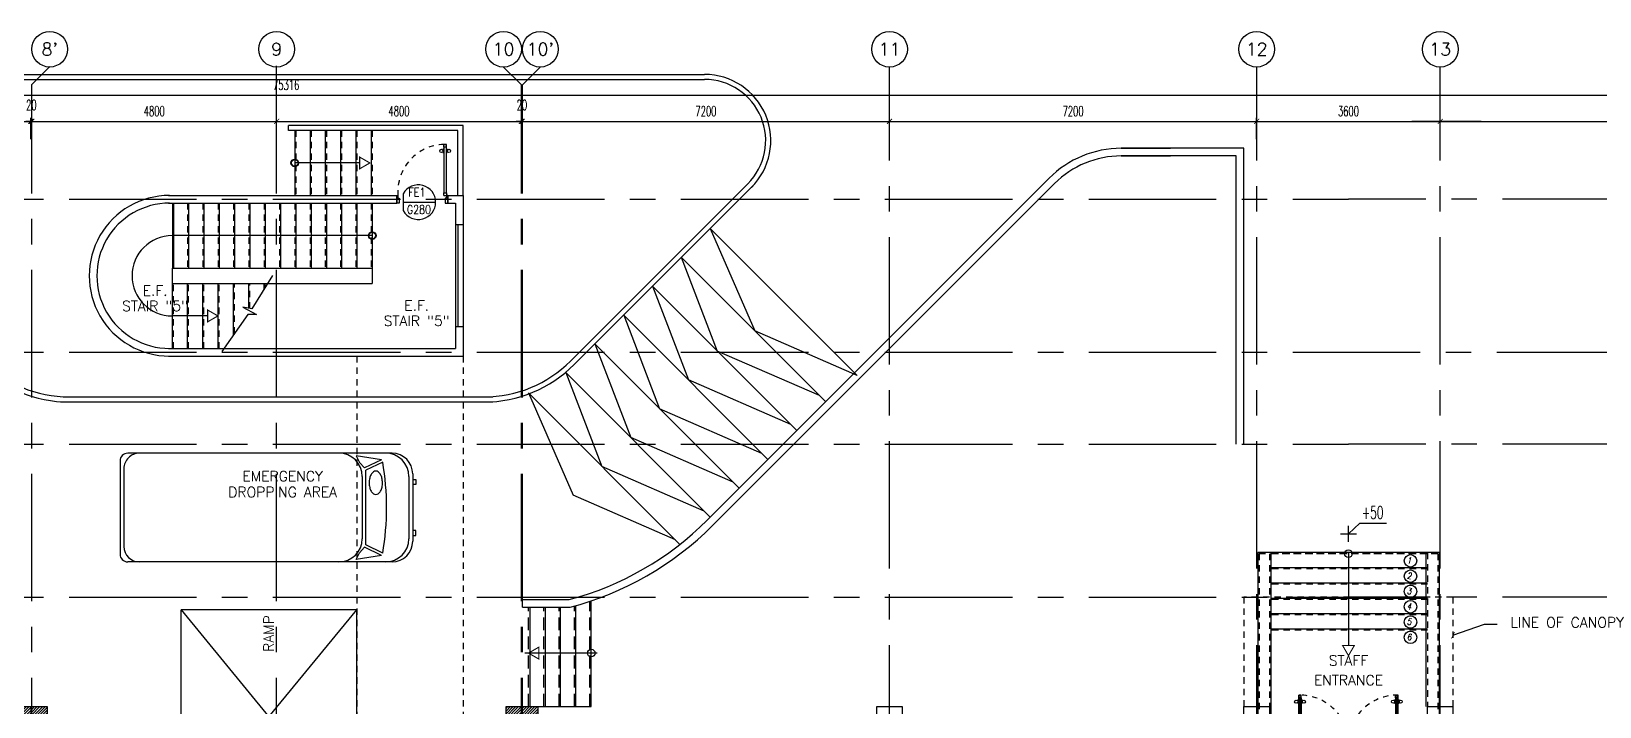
# Model space of a CAD drawing. Extents: x -1.4 to 90.6, y -12.3 to 78.9.
# Drawn here: x 42.56 to 73.32, y 65.71 to 78.95 of the extents above; entities that cross this region are included whole.
import ezdxf
from ezdxf.enums import TextEntityAlignment as Align

# ---------------------------------------------------------------- set-up
doc = ezdxf.new("R2010")
doc.units = 0
doc.header["$MEASUREMENT"] = 0
doc.header["$PDMODE"] = 3
doc.header["$PDSIZE"] = 0.1
for name, pattern in [('CENTERX2', [4, 2.5, -0.5, 0.5, -0.5]), ('HIDDEN', [0.375, 0.25, -0.125]), ('HIDDEN2', [0.1875, 0.125, -0.0625])]:
    doc.linetypes.add(name, pattern=pattern)
doc.layers.get('0').update_dxf_attribs({"color": 11, "linetype": 'CONTINUOUS'})
doc.layers.get('DEFPOINTS').update_dxf_attribs({"color": 11, "linetype": 'CONTINUOUS'})
for name, color, linetype in [('AX', 11, 'CONTINUOUS'), ('AX-CR', 11, 'CONTINUOUS'), ('AX-DIM', 11, 'CONTINUOUS'), ('AX-TXT', 11, 'CONTINUOUS'), ('AXES', 11, 'CENTERX2'), ('CANOPY-LN', 11, 'CONTINUOUS'), ('COL', 11, 'CONTINUOUS'), ('CURB', 11, 'CONTINUOUS'), ('DOOR', 11, 'CONTINUOUS'), ('DOOR-CR', 11, 'CONTINUOUS'), ('DOOR-NO', 11, 'CONTINUOUS'), ('Handrail', 11, 'CONTINUOUS'), ('HAT', 11, 'CONTINUOUS'), ('HIDDEN', 11, 'HIDDEN2'), ('RD-ELEV', 11, 'CONTINUOUS'), ('RM-NAME', 11, 'CONTINUOUS'), ('SHAFT', 11, 'CONTINUOUS'), ('SLOPE', 11, 'CONTINUOUS'), ('Step', 11, 'CONTINUOUS'), ('STR', 11, 'CONTINUOUS'), ('WALL', 11, 'CONTINUOUS'), ('WIN', 11, 'CONTINUOUS')]:
    doc.layers.add(name, color=color, linetype=linetype)
doc.styles.add('ROMANS', font='ROMANS.shx', dxfattribs={"width": 0.6})
doc.styles.add('S-077', font='simplex.shx', dxfattribs={"width": 0.8})
doc.dimstyles.new('STANDARD in', dxfattribs={"dimtxt": 0.2, "dimasz": 0.1, "dimexe": 0.07, "dimexo": 0.05, "dimgap": 0.1, "dimtad": 1, "dimdec": 0, "dimlfac": 1000, "dimzin": 0, "dimdsep": 46, "dimtxsty": 'ROMANS', "dimblk": 'ARCHTICK', "dimcen": 0.05, "dimdle": 0.05, "dimclrd": 7, "dimclre": 7, "dimclrt": 2, "dimadec": 0, "dimazin": 0, "dimtfac": 1, "dimtdec": 0, "dimtmove": 2, "dimatfit": 3, "dimldrblk": 'ARCHTICK', "dimfxl": 0, "dimtolj": 1, "dimtzin": 0, "dimarcsym": 0})

# ---------------------------------------------------------------- blocks, each defined once
blk = doc.blocks.new('_ARCHTICK')
at = {"color": 0, "linetype": 'ByBlock', "const_width": 0.15}
blk.add_lwpolyline([(-0.5, -0.5), (0.5, 0.5)], dxfattribs=at)
blk = doc.blocks.new('*D216')
at = {"layer": 'AX-DIM', "color": 7, "linetype": 'ByBlock', "lineweight": -2}
for p, q in [((70.191, 76.835), (70.191, 77.255)), ((77.391, 76.835), (77.391, 77.255)), ((70.141, 77.185), (77.441, 77.185))]:
    blk.add_line(p, q, dxfattribs=at)
at = {"layer": 'DEFPOINTS', "color": 0, "linetype": 'ByBlock'}
for p in [(77.391, 77.185), (70.191, 76.785), (77.391, 76.785)]:
    blk.add_point(p, dxfattribs=at)
at = {"layer": 'AX-DIM', "color": 7, "linetype": 'ByBlock', "lineweight": -2, "xscale": 0.1, "yscale": 0.1, "zscale": 0.1, "rotation": 180}
blk.add_blockref('_ARCHTICK', (70.191, 77.185), dxfattribs=at)
at = {"layer": 'AX-DIM', "color": 7, "linetype": 'ByBlock', "lineweight": -2, "xscale": 0.1, "yscale": 0.1, "zscale": 0.1}
blk.add_blockref('_ARCHTICK', (77.391, 77.185), dxfattribs=at)
at = {"layer": 'AX-DIM', "color": 2, "linetype": 'ByBlock', "insert": (73.791, 77.385), "char_height": 0.2, "attachment_point": 5, "style": 'ROMANS'}
blk.add_mtext('\\A1;7200', dxfattribs=at)
blk = doc.blocks.new('A$C010A25D0')
at = {"layer": 'DOOR', "color": 0, "linetype": 'ByBlock'}
for p, q in [((0, 2031), (0, 1981)), ((0, 1981), (0, 2031)), ((50, 2031), (0, 2031)), ((50, 1981), (0, 1981)), ((30, 2014), (30, 1998)), ((50, 2014), (30, 2014)), ((50, 1998), (30, 1998)), ((50, 2031), (50, 2014)), ((50, 1998), (50, 1981)), ((83, 2031), (83, 2038)), ((173, 2038), (83, 2038)), ((83, 1981), (83, 1974)), ((173, 1974), (83, 1974)), ((95, 2038), (95, 2047)), ((95, 2047), (160, 2047)), ((95, 2038), (160, 2038)), ((95, 1974), (95, 1965)), ((95, 1974), (160, 1974)), ((95, 1965), (160, 1965)), ((160, 2038), (160, 2047)), ((160, 1974), (160, 1965)), ((173, 2031), (173, 2038)), ((173, 1981), (173, 1974)), ((950, 2014), (950, 2031)), ((950, 2031), (1000, 2031)), ((970, 2014), (950, 2014)), ((950, 1981), (950, 1998)), ((950, 1998), (970, 1998)), ((1000, 1981), (950, 1981)), ((970, 1998), (970, 2014)), ((1000, 2056), (1000, 2031)), ((1000, 2056), (1150, 2056)), ((1000, 1981), (1000, 2031)), ((1000, 2031), (1050, 2031)), ((1050, 2031), (1050, 2006)), ((1050, 2006), (1150, 2006)), ((1150, 2006), (1150, 2056)), ((50, 131), (0, 131)), ((0, 131), (0, 81)), ((0, 81), (0, 131)), ((50, 81), (0, 81)), ((50, 114), (30, 114)), ((30, 98), (30, 114)), ((50, 98), (30, 98)), ((50, 114), (50, 131)), ((50, 81), (50, 98)), ((173, 138), (83, 138)), ((83, 131), (83, 138)), ((83, 81), (83, 74)), ((173, 74), (83, 74)), ((95, 147), (160, 147)), ((95, 138), (95, 147)), ((95, 138), (160, 138)), ((95, 74), (160, 74)), ((95, 74), (95, 65)), ((95, 65), (160, 65)), ((160, 138), (160, 147)), ((160, 74), (160, 65)), ((173, 131), (173, 138)), ((173, 81), (173, 74)), ((1000, 131), (950, 131)), ((950, 131), (950, 114)), ((950, 114), (970, 114)), ((970, 98), (950, 98)), ((950, 98), (950, 81)), ((950, 81), (1000, 81)), ((970, 114), (970, 98)), ((1000, 131), (1000, 81)), ((1000, 56), (1000, 81)), ((1000, 81), (1050, 81)), ((1000, 56), (1150, 56)), ((1050, 81), (1050, 106)), ((1050, 106), (1150, 106)), ((1150, 106), (1150, 56))]:
    blk.add_line(p, q, dxfattribs=at)
at = {"layer": 'DOOR', "linetype": 'ByBlock'}
for p, q in [((950, 2031), (50, 2031)), ((950, 2014), (50, 2014)), ((950, 1998), (50, 1998)), ((50, 1981), (950, 1981)), ((50, 131), (950, 131)), ((950, 114), (50, 114)), ((950, 98), (50, 98)), ((950, 81), (50, 81)), ((1150, 56), (1000, 56))]:
    blk.add_line(p, q, dxfattribs=at)
at = {"layer": 'DOOR', "color": 9, "linetype": 'ByBlock'}
for p, q in [((1150, 2006), (1037, 2056)), ((1150, 2006), (1050, 2019)), ((1150, 2006), (1110, 2056)), ((1150, 106), (1037, 56)), ((1150, 106), (1050, 93)), ((1150, 106), (1110, 56))]:
    blk.add_line(p, q, dxfattribs=at)
at = {"layer": 'DOOR', "color": 0, "linetype": 'ByBlock'}
for centre in [(128, 2079), (128, 1932), (128, 179), (128, 32)]:
    blk.add_circle(centre, 32.4, dxfattribs=at)
at = {"layer": 'DOOR', "linetype": 'HIDDEN', "ltscale": 0.5}
for centre, start, end in [((951, 2006), 178.494, 272.9568), ((951, 106), 87.0432, 181.506)]:
    blk.add_arc(centre, 951, start, end, dxfattribs=at)
at = {"layer": 'DOOR', "color": 9, "linetype": 'ByBlock'}
for centre, radius, start, end in [((1150, 2006), 154, 161.1053, 166.2858), ((1150, 2006), 134, 158.1598, 169.28), ((1150, 2006), 114, 154.0838, 167.3774), ((1150, 2006), 94.4, 148.0182, 180), ((1150, 2006), 74.4, 137.7764, 180), ((1150, 2006), 54.4, 113.2074, 180), ((1150, 2006), 34.4, 90, 180), ((1150, 2006), 14.4, 90, 180), ((1150, 106), 154, 193.7142, 198.8947), ((1150, 106), 134, 190.72, 201.8402), ((1150, 106), 114, 192.6226, 205.9162), ((1150, 106), 94.4, 180, 211.9818), ((1150, 106), 74.4, 180, 222.2236), ((1150, 106), 54.4, 180, 246.7926), ((1150, 106), 34.4, 180, 270), ((1150, 106), 14.4, 180, 270)]:
    blk.add_arc(centre, radius, start, end, dxfattribs=at)
at = {"layer": 'WALL'}
blk.add_line((1000, 56), (1150, 56), dxfattribs=at)
blk = doc.blocks.new('AXU')
at = {"layer": 'AX-CR'}
blk.add_circle((0, 350), 350, dxfattribs=at)
at = {"layer": 'AX-TXT', "style": 'ROMANS'}
blk.add_attdef('AX', text='', height=250, dxfattribs=at).set_placement((0, 350), align=Align.MIDDLE)
blk = doc.blocks.new('*D213')
at = {"layer": 'AX-DIM', "color": 7, "linetype": 'ByBlock', "lineweight": -2}
for p, q in [((47.371, 76.835), (47.371, 77.255)), ((52.171, 76.835), (52.171, 77.255)), ((47.321, 77.185), (52.221, 77.185))]:
    blk.add_line(p, q, dxfattribs=at)
at = {"layer": 'DEFPOINTS', "color": 0, "linetype": 'ByBlock'}
for p in [(52.171, 77.185), (47.371, 76.785), (52.171, 76.785)]:
    blk.add_point(p, dxfattribs=at)
at = {"layer": 'AX-DIM', "color": 7, "linetype": 'ByBlock', "lineweight": -2, "xscale": 0.1, "yscale": 0.1, "zscale": 0.1, "rotation": 180}
blk.add_blockref('_ARCHTICK', (47.371, 77.185), dxfattribs=at)
at = {"layer": 'AX-DIM', "color": 7, "linetype": 'ByBlock', "lineweight": -2, "xscale": 0.1, "yscale": 0.1, "zscale": 0.1}
blk.add_blockref('_ARCHTICK', (52.171, 77.185), dxfattribs=at)
at = {"layer": 'AX-DIM', "color": 2, "linetype": 'ByBlock', "insert": (49.771, 77.385), "char_height": 0.2, "attachment_point": 5, "style": 'ROMANS'}
blk.add_mtext('\\A1;4800', dxfattribs=at)
blk = doc.blocks.new('*D141')
at = {"layer": 'AX-DIM', "color": 7, "lineweight": -2}
for p, q in [((9.851, 77.7), (85.267, 77.7)), ((9.901, 65.571), (9.901, 77.77)), ((85.217, 76.329), (85.217, 77.77))]:
    blk.add_line(p, q, dxfattribs=at)
at = {"layer": 'DEFPOINTS', "color": 0}
for p in [(85.217, 77.7), (85.217, 76.279), (9.901, 65.521)]:
    blk.add_point(p, dxfattribs=at)
at = {"layer": 'AX-DIM', "color": 7, "lineweight": -2, "xscale": 0.1, "yscale": 0.1, "zscale": 0.1, "rotation": 180}
blk.add_blockref('_ARCHTICK', (9.901, 77.7), dxfattribs=at)
at = {"layer": 'AX-DIM', "color": 7, "lineweight": -2, "xscale": 0.1, "yscale": 0.1, "zscale": 0.1}
blk.add_blockref('_ARCHTICK', (85.217, 77.7), dxfattribs=at)
at = {"layer": 'AX-DIM', "color": 2, "insert": (47.559, 77.9), "char_height": 0.2, "attachment_point": 5, "style": 'ROMANS'}
blk.add_mtext('\\A1;75316', dxfattribs=at)
blk = doc.blocks.new('*D192')
at = {"layer": 'AX-DIM', "color": 7, "linetype": 'ByBlock', "lineweight": -2}
for p, q in [((42.551, 76.835), (42.551, 77.255)), ((42.571, 76.835), (42.571, 77.255)), ((42.551, 77.185), (42.451, 77.185)), ((42.551, 77.185), (42.571, 77.185)), ((42.571, 77.185), (42.671, 77.185))]:
    blk.add_line(p, q, dxfattribs=at)
at = {"layer": 'DEFPOINTS', "color": 0, "linetype": 'ByBlock'}
for p in [(42.571, 77.185), (42.551, 76.785), (42.571, 76.785)]:
    blk.add_point(p, dxfattribs=at)
at = {"layer": 'AX-DIM', "color": 7, "linetype": 'ByBlock', "lineweight": -2, "xscale": 0.1, "yscale": 0.1, "zscale": 0.1}
blk.add_blockref('_ARCHTICK', (42.551, 77.185), dxfattribs=at)
at = {"layer": 'AX-DIM', "color": 7, "linetype": 'ByBlock', "lineweight": -2, "xscale": 0.1, "yscale": 0.1, "zscale": 0.1, "rotation": 180}
blk.add_blockref('_ARCHTICK', (42.571, 77.185), dxfattribs=at)
at = {"layer": 'AX-DIM', "color": 2, "linetype": 'ByBlock', "insert": (42.561, 77.505), "char_height": 0.2, "attachment_point": 5, "style": 'ROMANS'}
blk.add_mtext('\\A1;20', dxfattribs=at)
blk = doc.blocks.new('*D191')
at = {"layer": 'AX-DIM', "color": 7, "linetype": 'ByBlock', "lineweight": -2}
for p, q in [((35.351, 76.835), (35.351, 77.255)), ((42.551, 76.835), (42.551, 77.255)), ((35.301, 77.185), (42.601, 77.185))]:
    blk.add_line(p, q, dxfattribs=at)
at = {"layer": 'DEFPOINTS', "color": 0, "linetype": 'ByBlock'}
for p in [(42.551, 77.185), (35.351, 76.785), (42.551, 76.785)]:
    blk.add_point(p, dxfattribs=at)
at = {"layer": 'AX-DIM', "color": 7, "linetype": 'ByBlock', "lineweight": -2, "xscale": 0.1, "yscale": 0.1, "zscale": 0.1, "rotation": 180}
blk.add_blockref('_ARCHTICK', (35.351, 77.185), dxfattribs=at)
at = {"layer": 'AX-DIM', "color": 7, "linetype": 'ByBlock', "lineweight": -2, "xscale": 0.1, "yscale": 0.1, "zscale": 0.1}
blk.add_blockref('_ARCHTICK', (42.551, 77.185), dxfattribs=at)
at = {"layer": 'AX-DIM', "color": 2, "linetype": 'ByBlock', "insert": (38.951, 77.385), "char_height": 0.2, "attachment_point": 5, "style": 'ROMANS'}
blk.add_mtext('\\A1;7200', dxfattribs=at)
blk = doc.blocks.new('*D190')
at = {"layer": 'AX-DIM', "color": 7, "linetype": 'ByBlock', "lineweight": -2}
for p, q in [((42.571, 76.835), (42.571, 77.255)), ((47.371, 76.835), (47.371, 77.255)), ((42.521, 77.185), (47.421, 77.185))]:
    blk.add_line(p, q, dxfattribs=at)
at = {"layer": 'DEFPOINTS', "color": 0, "linetype": 'ByBlock'}
for p in [(47.371, 77.185), (42.571, 76.785), (47.371, 76.785)]:
    blk.add_point(p, dxfattribs=at)
at = {"layer": 'AX-DIM', "color": 7, "linetype": 'ByBlock', "lineweight": -2, "xscale": 0.1, "yscale": 0.1, "zscale": 0.1, "rotation": 180}
blk.add_blockref('_ARCHTICK', (42.571, 77.185), dxfattribs=at)
at = {"layer": 'AX-DIM', "color": 7, "linetype": 'ByBlock', "lineweight": -2, "xscale": 0.1, "yscale": 0.1, "zscale": 0.1}
blk.add_blockref('_ARCHTICK', (47.371, 77.185), dxfattribs=at)
at = {"layer": 'AX-DIM', "color": 2, "linetype": 'ByBlock', "insert": (44.971, 77.385), "char_height": 0.2, "attachment_point": 5, "style": 'ROMANS'}
blk.add_mtext('\\A1;4800', dxfattribs=at)
blk = doc.blocks.new('DD1')
at = {"layer": 'DOOR-CR'}
blk.add_line((-316, 0), (316, 0), dxfattribs=at)
blk.add_lwpolyline([(-316, -166, 3.820224), (-316, 166)], format="xyb", close=True, dxfattribs=at)
at = {"layer": 'DOOR-NO', "color": 255, "style": 'ROMANS'}
for tag, width, p in [('G', 0.8, (-22, 156)), ('0000', 0.7, (-22, -136))]:
    blk.add_attdef(tag, text='', height=196, dxfattribs=dict(at, width=width)).set_placement(p, align=Align.MIDDLE)
blk = doc.blocks.new('*D189')
at = {"layer": 'AX-DIM', "color": 7, "linetype": 'ByBlock', "lineweight": -2}
for p, q in [((59.391, 76.835), (59.391, 77.255)), ((66.591, 76.835), (66.591, 77.255)), ((59.341, 77.185), (66.641, 77.185))]:
    blk.add_line(p, q, dxfattribs=at)
at = {"layer": 'DEFPOINTS', "color": 0, "linetype": 'ByBlock'}
for p in [(66.591, 77.185), (59.391, 76.785), (66.591, 76.785)]:
    blk.add_point(p, dxfattribs=at)
at = {"layer": 'AX-DIM', "color": 7, "linetype": 'ByBlock', "lineweight": -2, "xscale": 0.1, "yscale": 0.1, "zscale": 0.1, "rotation": 180}
blk.add_blockref('_ARCHTICK', (59.391, 77.185), dxfattribs=at)
at = {"layer": 'AX-DIM', "color": 7, "linetype": 'ByBlock', "lineweight": -2, "xscale": 0.1, "yscale": 0.1, "zscale": 0.1}
blk.add_blockref('_ARCHTICK', (66.591, 77.185), dxfattribs=at)
at = {"layer": 'AX-DIM', "color": 2, "linetype": 'ByBlock', "insert": (62.991, 77.385), "char_height": 0.2, "attachment_point": 5, "style": 'ROMANS'}
blk.add_mtext('\\A1;7200', dxfattribs=at)
blk = doc.blocks.new('*D188')
at = {"layer": 'AX-DIM', "color": 7, "linetype": 'ByBlock', "lineweight": -2}
for p, q in [((52.191, 76.835), (52.191, 77.255)), ((59.391, 76.835), (59.391, 77.255)), ((52.141, 77.185), (59.441, 77.185))]:
    blk.add_line(p, q, dxfattribs=at)
at = {"layer": 'DEFPOINTS', "color": 0, "linetype": 'ByBlock'}
for p in [(59.391, 77.185), (52.191, 76.785), (59.391, 76.785)]:
    blk.add_point(p, dxfattribs=at)
at = {"layer": 'AX-DIM', "color": 7, "linetype": 'ByBlock', "lineweight": -2, "xscale": 0.1, "yscale": 0.1, "zscale": 0.1, "rotation": 180}
blk.add_blockref('_ARCHTICK', (52.191, 77.185), dxfattribs=at)
at = {"layer": 'AX-DIM', "color": 7, "linetype": 'ByBlock', "lineweight": -2, "xscale": 0.1, "yscale": 0.1, "zscale": 0.1}
blk.add_blockref('_ARCHTICK', (59.391, 77.185), dxfattribs=at)
at = {"layer": 'AX-DIM', "color": 2, "linetype": 'ByBlock', "insert": (55.791, 77.385), "char_height": 0.2, "attachment_point": 5, "style": 'ROMANS'}
blk.add_mtext('\\A1;7200', dxfattribs=at)
blk = doc.blocks.new('*D187')
at = {"layer": 'AX-DIM', "color": 7, "lineweight": -2}
for p, q in [((52.171, 76.835), (52.171, 77.255)), ((52.191, 76.835), (52.191, 77.255)), ((52.171, 77.185), (52.071, 77.185)), ((52.171, 77.185), (52.191, 77.185)), ((52.191, 77.185), (52.291, 77.185))]:
    blk.add_line(p, q, dxfattribs=at)
at = {"layer": 'DEFPOINTS', "color": 0}
for p in [(52.191, 77.185), (52.171, 76.785), (52.191, 76.785)]:
    blk.add_point(p, dxfattribs=at)
at = {"layer": 'AX-DIM', "color": 7, "lineweight": -2, "xscale": 0.1, "yscale": 0.1, "zscale": 0.1}
blk.add_blockref('_ARCHTICK', (52.171, 77.185), dxfattribs=at)
at = {"layer": 'AX-DIM', "color": 7, "lineweight": -2, "xscale": 0.1, "yscale": 0.1, "zscale": 0.1, "rotation": 180}
blk.add_blockref('_ARCHTICK', (52.191, 77.185), dxfattribs=at)
at = {"layer": 'AX-DIM', "color": 2, "insert": (52.181, 77.505), "char_height": 0.2, "attachment_point": 5, "style": 'ROMANS'}
blk.add_mtext('\\A1;20', dxfattribs=at)
blk = doc.blocks.new('*D186')
at = {"layer": 'AX-DIM', "color": 7, "linetype": 'ByBlock', "lineweight": -2}
for p, q in [((66.591, 76.835), (66.591, 77.255)), ((70.191, 76.835), (70.191, 77.255)), ((66.541, 77.185), (70.241, 77.185))]:
    blk.add_line(p, q, dxfattribs=at)
at = {"layer": 'DEFPOINTS', "color": 0, "linetype": 'ByBlock'}
for p in [(70.191, 77.185), (66.591, 76.785), (70.191, 76.785)]:
    blk.add_point(p, dxfattribs=at)
at = {"layer": 'AX-DIM', "color": 7, "linetype": 'ByBlock', "lineweight": -2, "xscale": 0.1, "yscale": 0.1, "zscale": 0.1, "rotation": 180}
blk.add_blockref('_ARCHTICK', (66.591, 77.185), dxfattribs=at)
at = {"layer": 'AX-DIM', "color": 7, "linetype": 'ByBlock', "lineweight": -2, "xscale": 0.1, "yscale": 0.1, "zscale": 0.1}
blk.add_blockref('_ARCHTICK', (70.191, 77.185), dxfattribs=at)
at = {"layer": 'AX-DIM', "color": 2, "linetype": 'ByBlock', "insert": (68.391, 77.385), "char_height": 0.2, "attachment_point": 5, "style": 'ROMANS'}
blk.add_mtext('\\A1;3600', dxfattribs=at)
blk = doc.blocks.new('STL-DR')
at = {"layer": 'DOOR', "color": 0, "linetype": 'ByBlock'}
for p, q in [((50, 0), (0, 0)), ((0, -150), (0, 0)), ((50, -100), (50, 0)), ((0, -150), (25, -150)), ((25, -100), (50, -100)), ((25, -150), (25, -100)), ((75, -150), (25, -150)), ((25, -200), (25, -150)), ((75, -200), (25, -200)), ((75, -150), (75, -200)), ((950, -100), (950, 0)), ((950, 0), (1000, 0)), ((975, -100), (950, -100)), ((975, -150), (975, -100)), ((1000, -150), (975, -150)), ((1000, 0), (1000, -150)), ((18, -990), (9, -990)), ((9, -1055), (9, -990)), ((18, -1055), (9, -1055)), ((18, -978), (18, -1068)), ((25, -978), (18, -978)), ((18, -1055), (18, -990)), ((25, -1068), (18, -1068)), ((25, -1100), (75, -1100)), ((25, -1100), (25, -1150)), ((25, -1150), (75, -1150)), ((75, -1150), (25, -1150)), ((75, -978), (82, -978)), ((75, -1068), (82, -1068)), ((75, -1100), (75, -1150)), ((82, -978), (82, -1068)), ((82, -990), (91, -990)), ((82, -1055), (82, -990)), ((82, -1055), (91, -1055)), ((91, -1055), (91, -990))]:
    blk.add_line(p, q, dxfattribs=at)
at = {"layer": 'DOOR', "linetype": 'ByBlock'}
for p, q in [((25, -200), (25, -1100)), ((75, -1100), (75, -200))]:
    blk.add_line(p, q, dxfattribs=at)
at = {"layer": 'DOOR', "color": 0, "linetype": 'ByBlock'}
for centre in [(-24, -1023), (124, -1023)]:
    blk.add_circle(centre, 32.4, dxfattribs=at)
at = {"layer": 'DOOR', "linetype": 'HIDDEN', "ltscale": 0.5}
blk.add_arc((50, -223), 928, 271.544, 4.4816, dxfattribs=at)
at = {"layer": 'WALL'}
for p, q in [((0, 0), (0, -150)), ((0, 0), (0, -150)), ((1000, 0), (1000, -150))]:
    blk.add_line(p, q, dxfattribs=at)
blk = doc.blocks.new('T&B')
at = {"layer": 'RD-ELEV', "color": 30}
for p, q in [((-336, 0), (336, 0)), ((0, -336), (0, 336))]:
    blk.add_line(p, q, dxfattribs=at)
blk = doc.blocks.new('C-300')
at = {"layer": 'HAT', "linetype": 'ByBlock', "ltscale": 0.3}
h = blk.add_hatch(dxfattribs=at)
h.set_pattern_fill('ANSI31', color=8, scale=300, style=0)
h.set_pattern_definition([(45, (-258496.182, -82361.005), (-26.5165043, 26.5165043), [])])
h.paths.add_polyline_path([(300, 500), (0, 500), (0, 250), (300, 250)])
h.paths.add_polyline_path([(300, 250), (0, 250), (0, 0), (300, 0)])
at = {"layer": 'COL'}
blk.add_lwpolyline([(0, 500), (300, 500), (300, 0), (0, 0)], close=True, dxfattribs=at)
blk = doc.blocks.new('C-300A')
at = {"layer": 'SHAFT', "color": 6, "linetype": 'ByBlock', "ltscale": 0.3}
for p in [(-300, 0), (20, 0)]:
    blk.add_blockref('C-300', p, dxfattribs=at)
blk = doc.blocks.new('Vtvanp')
for p, q in [((0.406, 1.067), (5.588, 1.067)), ((0.61, 0.939), (1.107, 1.017)), ((0.61, 0.939), (0.945, 0.779)), ((1.107, 1.017), (1.045, 0.886)), ((0, -0.66), (0, 0.66)), ((0.588, 0.893), (0.923, 0.734)), ((0.923, 0.734), (0.923, -0.734)), ((1.045, 0.886), (0.945, 0.779)), ((5.664, -0.762), (5.664, 0.762)), ((5.74, -0.914), (5.74, 0.914)), ((0, 0.549), (-0.061, 0.549)), ((-0.061, 0.549), (-0.061, 0.453)), ((-0.061, 0.453), (0, 0.453)), ((0.076, -0.61), (0.076, 0.61)), ((0.991, -0.61), (0.991, 0.61)), ((-0.061, -0.453), (0, -0.453)), ((-0.061, -0.549), (-0.061, -0.453)), ((0, -0.549), (-0.061, -0.549)), ((0.588, -0.893), (0.923, -0.734)), ((0.61, -0.939), (0.945, -0.779)), ((1.045, -0.886), (0.945, -0.779)), ((1.107, -1.017), (1.045, -0.886)), ((0.406, -1.067), (5.588, -1.067)), ((0.61, -0.939), (1.107, -1.017))]:
    blk.add_line(p, q)
blk.add_lwpolyline([(0.724, -0.257, 0.15854), (0.679, -0.272, 0.106465), (0.632, -0.324, 0.07162), (0.601, -0.402, 0.071565), (0.594, -0.486, 0.057969), (0.604, -0.578, 0.07162), (0.632, -0.648, 0.106465), (0.679, -0.701, 0.15854), (0.724, -0.716, 0.15854), (0.77, -0.701, 0.106465), (0.817, -0.648, 0.07162), (0.844, -0.578, 0.057969), (0.855, -0.486, 0.057969), (0.844, -0.394, 0.07162), (0.817, -0.324, 0.106465), (0.77, -0.272, 0.15854)], format="xyb", close=True)
for centre, radius, start, end in [((0.406, 0.66), 0.406, 90, 180), ((0.533, 0.61), 0.457, 90, 180), ((1.448, 0.61), 0.457, 90, 180), ((5.359, 0.762), 0.305, 0, 90), ((5.588, 0.914), 0.152, 0, 90), ((5.779, 0), 5.267, 170.2424, 189.7576), ((0.533, -0.61), 0.457, 180, 270), ((1.448, -0.61), 0.457, 180, 270), ((0.406, -0.66), 0.406, 180, 270), ((5.359, -0.762), 0.305, 270, 0), ((5.588, -0.914), 0.152, 270, 0)]:
    blk.add_arc(centre, radius, start, end)

msp = doc.modelspace()

# ---------------------------------------------------------------- linework, layer by layer
for p, q in [((45.3262, 74.3065), (49.2462, 74.3065)), ((45.3262, 74.0065), (45.3262, 74.3065)), ((47.2922, 74.1605), (46.883, 73.5052)), ((49.2462, 74.3065), (49.2462, 74.0065)), ((45.3262, 74.0065), (49.2462, 74.0065)), ((47.1262, 73.8948), (47.1262, 74.0065)), ((47.1262, 73.8948), (47.1262, 74.0065)), ((47.1462, 73.9268), (47.1462, 74.0065)), ((47.1462, 73.9268), (47.1462, 74.0065)), ((46.883, 73.5052), (46.7077, 73.5403)), ((46.7077, 73.5403), (46.9765, 73.3999)), ((46.8062, 73.3999), (46.2985, 72.6686)), ((46.9765, 73.3999), (46.8062, 73.3999))]:
    msp.add_line(p, q)
at = {"layer": 'AX-DIM'}
msp.add_line((70.9935, 77.1849), (69.6369, 77.1849), dxfattribs=at)
at = {"layer": 'AXES'}
for p, q in [((47.3714, -0.2278), (47.3714, 78.5849)), ((42.5714, 77.909), (42.9214, 78.259)), ((52.1714, 77.8997), (51.8214, 78.2497)), ((52.1914, 77.8997), (52.5414, 78.2497)), ((59.3914, -11.5849), (59.3914, 78.2497)), ((66.5914, -11.5849), (66.5914, 78.2497)), ((70.1914, -11.5849), (70.1914, 78.2497)), ((42.5714, -0.2278), (42.5714, 77.909)), ((52.1714, -0.2278), (52.1714, 77.8997)), ((52.1914, -0.2278), (52.1914, 77.8997)), ((-0.7, 75.6565), (68.3914, 75.6565)), ((89.9111, 75.6565), (68.3914, 75.6565)), ((-0.7, 72.6565), (89.9111, 72.6565)), ((-0.7, 70.8565), (68.3914, 70.8565)), ((89.9111, 70.8565), (68.3914, 70.8565)), ((-0.7, 67.8565), (68.3914, 67.8565)), ((89.9111, 67.8565), (68.3914, 67.8565))]:
    msp.add_line(p, q, dxfattribs=at)
at = {"layer": 'CANOPY-LN', "linetype": 'HIDDEN2'}
for p, q in [((66.3414, 67.8565), (66.3414, 65.7065)), ((70.4414, 67.8565), (66.3414, 67.8565)), ((70.4414, 67.8565), (70.4414, 65.7065))]:
    msp.add_line(p, q, dxfattribs=at)
at = {"layer": 'COL'}
for points in [[(59.1414, 65.2065), (59.1414, 65.7065), (59.6414, 65.7065), (59.6414, 65.2065)], [(66.3414, 65.2065), (66.3414, 65.7065), (66.8414, 65.7065), (66.8414, 65.2065)], [(69.9414, 65.2065), (69.9414, 65.7065), (70.4414, 65.7065), (70.4414, 65.2065)]]:
    msp.add_lwpolyline(points, close=True, dxfattribs=at)
at = {"layer": 'CURB'}
for p, q in [((38.9799, 78.1065), (55.763, 78.1065)), ((38.9799, 78.0065), (55.763, 78.0065)), ((63.9358, 76.6565), (64.8986, 76.6565)), ((66.3414, 76.6565), (63.9358, 76.6565)), ((66.3414, 70.8565), (66.3414, 76.6565)), ((63.9358, 76.5065), (64.8986, 76.5065)), ((66.1914, 76.5065), (63.9358, 76.5065)), ((66.1914, 70.8565), (66.1914, 76.5065)), ((53.137, 72.4845), (56.6403, 75.9877)), ((55.8147, 69.3639), (62.5215, 76.0707)), ((62.1073, 75.6565), (62.5215, 76.0707)), ((53.2077, 72.4138), (56.7122, 75.9182)), ((55.9208, 69.2578), (62.6276, 75.9647)), ((43.1332, 71.6815), (51.6097, 71.6815)), ((43.3029, 71.7815), (51.6097, 71.7815)), ((43.6964, 71.6815), (51.0464, 71.6815))]:
    msp.add_line(p, q, dxfattribs=at)
for centre, radius, start, end in [((55.763, 76.8065), 1.3, 315, 90), ((55.763, 76.8065), 1.2, 315, 90), ((63.9358, 74.6565), 2, 90, 135), ((63.9358, 74.6565), 1.85, 90, 135), ((43.3029, 74.1815), 2.5, 225, 270), ((43.3029, 74.1815), 2.4, 225, 270), ((51.4399, 74.1815), 2.4, 270, 315), ((51.4399, 74.1815), 2.5, 270, 315), ((51.5721, 73.6065), 6, 284.83511, 315), ((51.5721, 73.6065), 6.15, 284.6521, 315)]:
    msp.add_arc(centre, radius, start, end, dxfattribs=at)
at = {"layer": 'Handrail'}
for p, q in [((51.0264, 77.1065), (47.6021, 77.1065)), ((47.6021, 77.0065), (47.6021, 77.1065)), ((50.9264, 77.0065), (47.6021, 77.0065)), ((50.9264, 75.7315), (50.9264, 77.0065)), ((51.0264, 75.7315), (51.0264, 77.1065))]:
    msp.add_line(p, q, dxfattribs=at)
at = {"layer": 'HIDDEN'}
for p, q in [((48.9464, 72.5815), (48.9464, 65.5065)), ((51.0264, 72.5815), (51.0264, 65.5065))]:
    msp.add_line(p, q, dxfattribs=at)
at = {"layer": 'SLOPE'}
for p, q in [((55.8755, 75.0816), (58.757, 72.2001)), ((55.8755, 75.0816), (56.7506, 73.0752)), ((55.304, 74.5218), (58.1383, 71.6875)), ((55.304, 74.5218), (56.014, 72.6804)), ((54.7442, 73.9502), (57.5726, 71.1218)), ((54.7442, 73.9502), (55.4484, 72.1147)), ((54.1785, 73.3845), (54.8827, 71.549)), ((54.1785, 73.3845), (57.0069, 70.5561)), ((58.757, 72.2001), (56.7506, 73.0752)), ((53.6128, 72.8189), (54.317, 70.9833)), ((53.6128, 72.8189), (56.4412, 69.9904)), ((58.0205, 71.8053), (56.014, 72.6804)), ((53.0398, 72.2605), (53.7513, 70.4176)), ((53.0398, 72.2605), (55.8755, 69.4247)), ((57.4548, 71.2396), (55.4484, 72.1147)), ((52.3106, 71.8584), (55.2797, 68.8892)), ((52.3106, 71.8584), (53.1856, 69.8519)), ((56.8891, 70.674), (54.8827, 71.549)), ((56.3234, 70.1083), (54.317, 70.9833)), ((55.7577, 69.5426), (53.7513, 70.4176)), ((55.192, 68.9769), (53.1856, 69.8519))]:
    msp.add_line(p, q, dxfattribs=at)
at = {"layer": 'SLOPE', "color": 5}
for p, q in [((45.4964, 65.5065), (45.4964, 67.6065)), ((48.9464, 67.6065), (45.4964, 67.6065)), ((45.4964, 67.6065), (47.2214, 65.5065)), ((47.2214, 65.5065), (48.9464, 67.6065)), ((48.9464, 65.5065), (48.9464, 67.6065))]:
    msp.add_line(p, q, dxfattribs=at)
at = {"layer": 'Step'}
for p, q in [((52.1914, 67.8065), (53.1083, 67.8065)), ((52.1914, 67.6565), (52.1914, 67.8065)), ((53.2414, 65.7065), (53.2414, 67.6874)), ((53.5414, 65.7065), (53.5414, 67.7804)), ((52.1914, 67.6565), (53.1277, 67.6565)), ((52.3414, 65.7065), (52.3414, 67.6565)), ((52.6414, 65.7065), (52.6414, 67.6565)), ((52.9414, 65.7065), (52.9414, 67.6565)), ((52.3414, 65.7065), (53.5414, 65.7065))]:
    msp.add_line(p, q, dxfattribs=at)
at = {"layer": 'Step', "linetype": 'HIDDEN'}
for p, q in [((53.2114, 65.7065), (53.2114, 67.6791)), ((53.5114, 65.7065), (53.5114, 67.7703)), ((52.3114, 65.7065), (52.3114, 67.6565)), ((52.6114, 65.7065), (52.6114, 67.6565)), ((52.9114, 65.7065), (52.9114, 67.6565))]:
    msp.add_line(p, q, dxfattribs=at)
at = {"layer": 'STR'}
for p, q in [((47.7262, 77.0065), (47.7262, 75.7315)), ((48.0262, 77.0065), (48.0262, 75.7315)), ((48.3262, 77.0065), (48.3262, 75.7315)), ((48.6262, 77.0065), (48.6262, 75.7315)), ((48.9262, 77.0065), (48.9262, 75.7315)), ((49.2262, 77.0065), (49.2262, 75.7315)), ((48.9994, 76.369), (47.7262, 76.369)), ((45.3262, 75.5815), (45.3262, 74.3065)), ((45.3462, 75.5815), (45.3462, 74.3065)), ((45.6462, 75.5815), (45.6462, 74.3065)), ((45.9462, 75.5815), (45.9462, 74.3065)), ((46.2462, 75.5815), (46.2462, 74.3065)), ((46.5462, 75.5815), (46.5462, 74.3065)), ((46.8462, 75.5815), (46.8462, 74.3065)), ((47.1462, 75.5815), (47.1462, 74.3065)), ((47.4462, 75.5815), (47.4462, 74.3065)), ((47.7462, 75.5815), (47.7462, 74.3065)), ((48.0462, 75.5815), (48.0462, 74.3065)), ((48.3462, 75.5815), (48.3462, 74.3065)), ((48.6462, 75.5815), (48.6462, 74.3065)), ((48.9462, 75.5815), (48.9462, 74.3065)), ((49.2462, 75.5815), (49.2462, 74.3065)), ((49.2462, 74.944), (45.3238, 74.944)), ((45.3262, 72.7315), (45.3262, 74.0065)), ((45.6262, 72.7315), (45.6262, 74.0065)), ((45.9262, 72.7315), (45.9262, 74.0065)), ((46.2262, 72.7315), (46.2262, 74.0065)), ((46.5262, 72.9966), (46.5262, 74.0065)), ((46.8262, 73.5166), (46.8262, 74.0065)), ((46.0194, 73.369), (45.3238, 73.369)), ((66.6114, 68.7265), (66.6114, 65.5065)), ((70.1714, 68.7265), (66.6114, 68.7265)), ((66.8714, 68.7265), (66.8714, 65.5065)), ((69.9414, 68.7265), (66.8714, 68.7265)), ((68.3914, 68.7265), (68.3914, 66.9065)), ((69.9114, 68.7265), (69.9114, 65.7065)), ((70.1714, 68.7265), (70.1714, 65.5065)), ((69.9414, 68.4265), (66.8714, 68.4265)), ((69.9414, 68.4265), (66.8714, 68.4265)), ((69.9414, 68.1265), (66.8714, 68.1265)), ((69.9414, 68.1265), (66.8714, 68.1265)), ((69.9414, 67.8265), (66.8714, 67.8265)), ((69.9414, 67.8265), (66.8714, 67.8265)), ((69.9414, 67.5265), (66.8714, 67.5265)), ((69.9414, 67.5265), (66.8714, 67.5265)), ((69.9414, 67.2265), (66.8714, 67.2265)), ((69.9414, 67.2265), (66.8714, 67.2265)), ((53.6578, 66.7565), (52.2414, 66.7565))]:
    msp.add_line(p, q, dxfattribs=at)
at = {"layer": 'STR', "linetype": 'HIDDEN2'}
for p, q in [((47.7462, 77.0065), (47.7462, 75.7315)), ((48.0462, 77.0065), (48.0462, 75.7315)), ((48.3462, 77.0065), (48.3462, 75.7315)), ((48.6462, 77.0065), (48.6462, 75.7315)), ((48.9462, 77.0065), (48.9462, 75.7315)), ((49.2462, 77.0065), (49.2462, 75.7315)), ((45.3262, 75.5815), (45.3262, 74.3065)), ((45.3462, 75.5815), (45.3462, 74.3065)), ((45.6262, 75.5815), (45.6262, 74.3065)), ((45.9262, 75.5815), (45.9262, 74.3065)), ((46.2262, 75.5815), (46.2262, 74.3065)), ((46.5262, 75.5815), (46.5262, 74.3065)), ((46.8262, 75.5815), (46.8262, 74.3065)), ((47.1262, 75.5815), (47.1262, 74.3065)), ((47.4262, 75.5815), (47.4262, 74.3065)), ((47.7262, 75.5815), (47.7262, 74.3065)), ((48.0262, 75.5815), (48.0262, 74.3065)), ((48.3262, 75.5815), (48.3262, 74.3065)), ((48.6262, 75.5815), (48.6262, 74.3065)), ((48.9262, 75.5815), (48.9262, 74.3065)), ((49.2262, 75.5815), (49.2262, 74.3065)), ((45.3462, 72.7315), (45.3462, 74.0065)), ((45.6462, 72.7315), (45.6462, 74.0065)), ((45.9462, 72.7315), (45.9462, 74.0065)), ((46.2462, 72.7315), (46.2462, 74.0065)), ((46.5462, 73.0254), (46.5462, 74.0065)), ((46.8462, 73.5126), (46.8462, 74.0065)), ((66.6414, 68.7065), (66.6414, 65.5065)), ((70.1414, 68.7065), (66.6414, 68.7065)), ((66.8414, 68.7065), (66.8414, 65.7065)), ((69.9414, 68.7065), (66.8414, 68.7065)), ((69.9414, 68.7265), (69.9414, 65.7065)), ((70.1414, 68.7065), (70.1414, 65.5065)), ((69.9414, 68.4065), (66.8414, 68.4065)), ((69.9414, 68.4065), (66.8414, 68.4065)), ((69.9414, 68.1065), (66.8414, 68.1065)), ((69.9414, 68.1065), (66.8414, 68.1065)), ((69.9414, 67.8065), (66.8414, 67.8065)), ((69.9414, 67.8065), (66.8414, 67.8065)), ((69.9414, 67.5065), (66.8414, 67.5065)), ((69.9414, 67.5065), (66.8414, 67.5065)), ((69.9414, 67.2065), (66.8414, 67.2065)), ((69.9414, 67.2065), (66.8414, 67.2065))]:
    msp.add_line(p, q, dxfattribs=at)
at = {"layer": 'STR', "color": 2, "linetype": 'HIDDEN2'}
for p, q in [((66.3414, 67.8565), (66.3414, 65.7065)), ((70.4414, 67.8565), (70.4414, 65.7065))]:
    msp.add_line(p, q, dxfattribs=at)
at = {"layer": 'STR', "const_width": 0.0215}
for points in [[(48.9994, 76.4845), (48.9994, 76.2536), (49.1994, 76.369)], [(46.0194, 73.4845), (46.0194, 73.2536), (46.2194, 73.369)], [(52.5113, 66.872), (52.5113, 66.6411), (52.3113, 66.7565)], [(52.5113, 66.872), (52.5113, 66.6411), (52.3113, 66.7565)], [(52.5113, 66.872), (52.5113, 66.6411), (52.3113, 66.7565)], [(52.5113, 66.872), (52.5113, 66.6411), (52.3113, 66.7565)], [(68.5069, 66.9065), (68.276, 66.9065), (68.3914, 66.7065)], [(68.5069, 66.9065), (68.276, 66.9065), (68.3914, 66.7065)], [(68.5069, 66.9065), (68.276, 66.9065), (68.3914, 66.7065)], [(68.5069, 66.9065), (68.276, 66.9065), (68.3914, 66.7065)]]:
    msp.add_lwpolyline(points, close=True, dxfattribs=at)
at = {"layer": 'STR'}
for centre, radius in [((47.7262, 76.369), 0.075), ((47.7262, 76.369), 0.065), ((49.2462, 74.944), 0.075), ((49.2462, 74.944), 0.065), ((68.3914, 68.7065), 0.075), ((68.3914, 68.7065), 0.075), ((53.5414, 66.7565), 0.075), ((53.5414, 66.7565), 0.075)]:
    msp.add_circle(centre, radius, dxfattribs=at)
at = {"layer": 'STR', "color": 11}
for centre in [(69.6072, 68.5658), (69.6072, 68.2657), (69.6072, 67.9657), (69.6072, 67.6658), (69.6072, 67.3657), (69.6072, 67.0657)]:
    msp.add_circle(centre, 0.1232, dxfattribs=at)
at = {"layer": 'STR'}
msp.add_arc((45.3238, 74.1565), 0.7875, 90, 270, dxfattribs=at)
at = {"layer": 'WALL'}
for p, q in [((45.2509, 75.7315), (49.7264, 75.7315)), ((49.7264, 75.7315), (49.7264, 75.5815)), ((50.7264, 75.7315), (50.7264, 75.5815)), ((50.7264, 75.7315), (51.0264, 75.7315)), ((51.0264, 75.7315), (51.0264, 75.1565)), ((45.2509, 75.5815), (49.7264, 75.5815)), ((50.7264, 75.5815), (50.8764, 75.5815)), ((50.8764, 75.5815), (50.8764, 75.1565)), ((51.0264, 75.1565), (50.8764, 75.1565)), ((51.0264, 73.1565), (50.8764, 73.1565)), ((50.8764, 73.1565), (50.8764, 72.7315)), ((51.0264, 73.1565), (51.0264, 72.5815)), ((45.2509, 72.7315), (50.8764, 72.7315)), ((45.2509, 72.5815), (51.0264, 72.5815))]:
    msp.add_line(p, q, dxfattribs=at)
for radius in [1.575, 1.425]:
    msp.add_arc((45.2709, 74.1565), radius, 90, 270.00003, dxfattribs=at)
at = {"layer": 'WIN'}
for p, q in [((50.8764, 75.1565), (50.8764, 73.1565)), ((50.9264, 75.1565), (50.9264, 73.1565)), ((51.0264, 75.1565), (51.0264, 73.1565))]:
    msp.add_line(p, q, dxfattribs=at)

# ---------------------------------------------------------------- block references
at = {"layer": 'AX', "xscale": 0.001000000047497451, "yscale": 0.0009999999892897904, "zscale": 0.001}
for p, values in [((42.9214, 78.2497), {'AX': "8'"}), ((47.3714, 78.2497), {'AX': '9'}), ((51.8214, 78.2497), {'AX': '10'}), ((52.5414, 78.2497), {'AX': "10'"}), ((59.3914, 78.2497), {'AX': '11'}), ((66.5914, 78.2497), {'AX': '12'}), ((66.5914, 78.2497), {'AX': '12'}), ((70.1914, 78.2497), {'AX': '13'}), ((70.1914, 78.2497), {'AX': '13'})]:
    msp.add_blockref('AXU', p, dxfattribs=at).add_auto_attribs(values)
at = {"layer": 'AXES', "xscale": 0.001000000047497451, "yscale": 0.0009999999892897904, "zscale": 0.001}
for p, values in [((66.5914, 78.2497), {'AX': '12'}), ((66.5914, 78.2497), {'AX': '12'}), ((70.1914, 78.2497), {'AX': '13'}), ((70.1914, 78.2497), {'AX': '13'})]:
    msp.add_blockref('AXU', p, dxfattribs=at).add_auto_attribs(values)
at = {"layer": 'COL', "linetype": 'ByBlock', "xscale": 0.001000000047497451, "yscale": 0.0009999999892897904, "zscale": 0.001}
for p in [(42.5514, 65.2065), (52.1714, 65.2065)]:
    msp.add_blockref('C-300A', p, dxfattribs=at)
at = {"layer": 'CURB', "rotation": 180}
msp.add_blockref('Vtvanp', (50.0406, 69.6106), dxfattribs=at)
at = {"layer": 'DOOR', "color": 1, "xscale": 0.001000000047497451, "yscale": 0.0009999999892897904, "zscale": 0.001, "rotation": 180}
msp.add_blockref('STL-DR', (50.7264, 75.5815), dxfattribs=at)
at = {"layer": 'DOOR', "color": 0, "xscale": 0.0009999999892897904, "yscale": 0.0009999999892897904, "zscale": 0.001, "rotation": 270}
msp.add_blockref('A$C010A25D0', (67.3355, 65.9319), dxfattribs=at)
at = {"layer": 'DOOR-NO'}
ref = msp.add_blockref('DD1', (50.1716, 75.6003), dxfattribs=dict(at, xscale=0.001000000047497451, yscale=0.0009999999892897904, zscale=0.001))
ref.add_attrib('G', 'FE1', dxfattribs={"height": 0.17, "style": 'ROMANS', "width": 0.8}).set_placement((50.1222, 75.793), align=Align.MIDDLE)
ref.add_attrib('000', 'G280', dxfattribs={"height": 0.17, "style": 'ROMANS', "width": 0.8}).set_placement((50.1629, 75.4555), align=Align.MIDDLE)
at = {"layer": 'RD-ELEV', "xscale": 0.0004642525454983115, "yscale": 0.0004642525454983115, "zscale": 0.000464252552}
msp.add_blockref('T&B', (68.3914, 69.0955), dxfattribs=at)

# ---------------------------------------------------------------- texts
at = {"layer": 'CANOPY-LN', "color": 4, "style": 'ROMANS'}
msp.add_text('LINE OF CANOPY', height=0.2, dxfattribs=at).set_placement((72.6805, 67.3587), align=Align.MIDDLE)
at = {"layer": 'RD-ELEV', "color": 3, "style": 'S-077', "width": 0.6}
msp.add_text('+50', height=0.25, dxfattribs=at).set_placement((68.6523, 69.3884))
at = {"layer": 'RM-NAME', "style": 'ROMANS'}
for s, p in [('E.F.', (44.9888, 73.8635)), ('STAIR "5"', (44.9888, 73.5635)), ('E.F.', (50.1185, 73.5722)), ('STAIR "5"', (50.1185, 73.2722)), ('EMERGENCY', (47.4897, 70.2268)), ('DROPPING AREA', (47.4897, 69.9142)), ('STAFF', (68.3914, 66.6122)), ('ENTRANCE', (68.3914, 66.2266))]:
    msp.add_text(s, height=0.2, dxfattribs=at).set_placement(p, align=Align.MIDDLE)
msp.add_text('RAMP', height=0.2, rotation=90, dxfattribs=at).set_placement((47.2142, 67.1394), align=Align.MIDDLE)
at = {"layer": 'STR', "color": 9, "style": 'ROMANS', "width": 0.8}
for s, p in [('1', (69.5942, 68.5722)), ('2', (69.5942, 68.2722)), ('3', (69.5942, 67.9721)), ('4', (69.5942, 67.6722)), ('5', (69.5942, 67.3722)), ('6', (69.5942, 67.0721))]:
    msp.add_text(s, height=0.125, rotation=345, dxfattribs=at).set_placement(p, align=Align.MIDDLE)

# ---------------------------------------------------------------- dimensions: what is measured, and where the dimension line sits
at = {"layer": 'AX-DIM'}
for base, p1, p2, picture, middle in [((85.2175, 77.6995), (9.9014, 65.5211), (85.2175, 76.2795), '*D141', (47.5594, 77.8995)), ((52.1914, 77.1849), (52.1714, 76.7849), (52.1914, 76.7849), '*D187', (52.1814, 77.5049))]:
    dim = msp.add_linear_dim(base=base, p1=p1, p2=p2, dimstyle='STANDARD in', dxfattribs=at)
    dim.commit()
    dim.dimension.update_dxf_attribs({"geometry": picture, "text_midpoint": middle})
at = {"layer": 'AX-DIM', "color": 1, "linetype": 'ByBlock'}
for base, p1, p2, picture, middle in [((42.5514, 77.1849), (35.3514, 76.7849), (42.5514, 76.7849), '*D191', (38.9514, 77.3849)), ((42.5714, 77.1849), (42.5514, 76.7849), (42.5714, 76.7849), '*D192', (42.5614, 77.5049)), ((47.3714, 77.1849), (42.5714, 76.7849), (47.3714, 76.7849), '*D190', (44.9714, 77.3849)), ((52.1714, 77.1849), (47.3714, 76.7849), (52.1714, 76.7849), '*D213', (49.7714, 77.3849)), ((59.3914, 77.1849), (52.1914, 76.7849), (59.3914, 76.7849), '*D188', (55.7914, 77.3849)), ((66.5914, 77.1849), (59.3914, 76.7849), (66.5914, 76.7849), '*D189', (62.9914, 77.3849)), ((70.1914, 77.1849), (66.5914, 76.7849), (70.1914, 76.7849), '*D186', (68.3914, 77.3849)), ((77.3914, 77.1849), (70.1914, 76.7849), (77.3914, 76.7849), '*D216', (73.7914, 77.3849))]:
    dim = msp.add_linear_dim(base=base, p1=p1, p2=p2, dimstyle='STANDARD in', dxfattribs=at)
    dim.commit()
    dim.dimension.update_dxf_attribs({"geometry": picture, "text_midpoint": middle})

# ---------------------------------------------------------------- leaders
at = {"layer": 'CANOPY-LN', "color": 11}
msp.add_leader([(70.4414, 67.1049), (71.0563, 67.3208), (71.3062, 67.321)], dimstyle='STANDARD in', dxfattribs=at)
at = {"layer": 'RD-ELEV', "color": 9}
msp.add_leader([(68.3914, 69.0955), (68.6133, 69.3034), (69.1379, 69.3034)], dimstyle='STANDARD in', dxfattribs=at)

doc.saveas('drawing.dxf')
